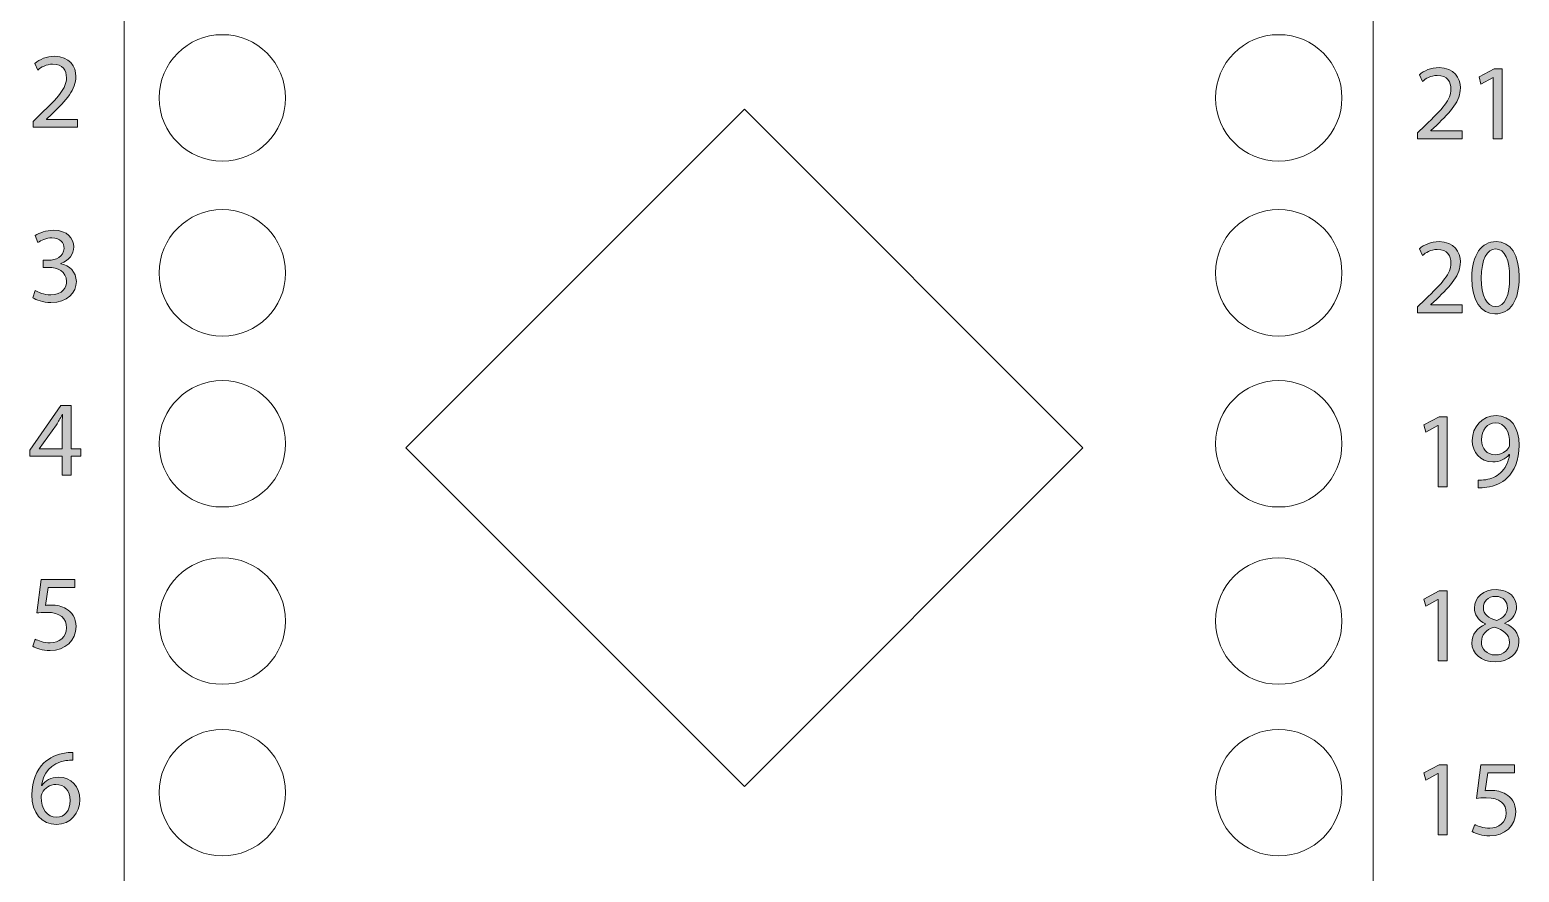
# Model space of a CAD drawing. Header units: inches. Extents: x -125.9 to -87.9, y -135.7 to -95.
# Drawn here: x -118.71 to -95.81, y -123.57 to -110.63 of the extents above; entities that cross this region are included whole.
import ezdxf

# ---------------------------------------------------------------- set-up
doc = ezdxf.new("R2010")
doc.units = ezdxf.units.IN
doc.header["$MEASUREMENT"] = 0
doc.layers.add('Layer 1', color=7, linetype='Continuous')

# ---------------------------------------------------------------- blocks, each defined once
blk = doc.blocks.new('block 3')
at = {"layer": 'Layer 1', "color": 4, "lineweight": 13}
for points in [[(-114.776, -111.672), (-114.776, -112.208), (-115.211, -112.644), (-115.748, -112.644), (-116.285, -112.644), (-116.72, -112.208), (-116.72, -111.672), (-116.72, -111.135), (-116.285, -110.7), (-115.748, -110.7), (-115.211, -110.7), (-114.776, -111.135), (-114.776, -111.672)], [(-114.776, -114.361), (-114.776, -114.898), (-115.211, -115.333), (-115.748, -115.333), (-116.285, -115.333), (-116.72, -114.898), (-116.72, -114.361), (-116.72, -113.824), (-116.285, -113.389), (-115.748, -113.389), (-115.211, -113.389), (-114.776, -113.824), (-114.776, -114.361)], [(-114.776, -116.987), (-114.776, -117.524), (-115.211, -117.959), (-115.748, -117.959), (-116.285, -117.959), (-116.72, -117.524), (-116.72, -116.987), (-116.72, -116.45), (-116.285, -116.015), (-115.748, -116.015), (-115.211, -116.015), (-114.776, -116.45), (-114.776, -116.987)], [(-114.776, -119.712), (-114.776, -120.249), (-115.211, -120.684), (-115.748, -120.684), (-116.285, -120.684), (-116.72, -120.249), (-116.72, -119.712), (-116.72, -119.175), (-116.285, -118.74), (-115.748, -118.74), (-115.211, -118.74), (-114.776, -119.175), (-114.776, -119.712)], [(-114.776, -122.349), (-114.776, -122.886), (-115.211, -123.321), (-115.748, -123.321), (-116.285, -123.321), (-116.72, -122.886), (-116.72, -122.349), (-116.72, -121.813), (-116.285, -121.377), (-115.748, -121.377), (-115.211, -121.377), (-114.776, -121.813), (-114.776, -122.349)]]:
    blk.add_open_spline(points, degree=3, knots=[0, 0, 0, 0, 1, 1, 1, 2, 2, 2, 3, 3, 3, 4, 4, 4, 4], dxfattribs=at)
blk = doc.blocks.new('block 8')
at = {"layer": 'Layer 1'}
h = blk.add_hatch(color=7, dxfattribs=at)
h.dxf.hatch_style = 2
edge = h.paths.add_edge_path()
edge.add_spline(control_points=[(-118.659, -112.124), (-118.659, -112.124), (-118.659, -112.035), (-118.659, -112.035), (-118.659, -112.035), (-118.545, -111.924), (-118.545, -111.924), (-118.271, -111.663), (-118.145, -111.524), (-118.145, -111.362), (-118.145, -111.253), (-118.196, -111.153), (-118.357, -111.153), (-118.454, -111.153), (-118.535, -111.202), (-118.585, -111.243), (-118.585, -111.243), (-118.631, -111.141), (-118.631, -111.141), (-118.558, -111.08), (-118.451, -111.032), (-118.329, -111.032), (-118.097, -111.032), (-118, -111.19), (-118, -111.344), (-118, -111.542), (-118.144, -111.703), (-118.37, -111.921), (-118.37, -111.921), (-118.454, -112), (-118.454, -112), (-118.454, -112), (-118.454, -112.003), (-118.454, -112.003), (-118.454, -112.003), (-117.974, -112.003), (-117.974, -112.003), (-117.974, -112.003), (-117.974, -112.124), (-117.974, -112.124), (-117.974, -112.124), (-118.659, -112.124), (-118.659, -112.124)], knot_values=[0, 0, 0, 0, 1, 1, 1, 2, 2, 2, 3, 3, 3, 4, 4, 4, 5, 5, 5, 6, 6, 6, 7, 7, 7, 8, 8, 8, 9, 9, 9, 10, 10, 10, 11, 11, 11, 12, 12, 12, 13, 13, 13, 14, 14, 14, 14], degree=3, periodic=1)
at = {"layer": 'Layer 1', "lineweight": 0}
blk.add_open_spline([(-118.659, -112.124), (-118.659, -112.124), (-118.659, -112.035), (-118.659, -112.035), (-118.659, -112.035), (-118.545, -111.924), (-118.545, -111.924), (-118.271, -111.663), (-118.145, -111.524), (-118.145, -111.362), (-118.145, -111.253), (-118.196, -111.153), (-118.357, -111.153), (-118.454, -111.153), (-118.535, -111.202), (-118.585, -111.243), (-118.585, -111.243), (-118.631, -111.141), (-118.631, -111.141), (-118.558, -111.08), (-118.451, -111.032), (-118.329, -111.032), (-118.097, -111.032), (-118, -111.19), (-118, -111.344), (-118, -111.542), (-118.144, -111.703), (-118.37, -111.921), (-118.37, -111.921), (-118.454, -112), (-118.454, -112), (-118.454, -112), (-118.454, -112.003), (-118.454, -112.003), (-118.454, -112.003), (-117.974, -112.003), (-117.974, -112.003), (-117.974, -112.003), (-117.974, -112.124), (-117.974, -112.124), (-117.974, -112.124), (-118.659, -112.124), (-118.659, -112.124)], degree=3, knots=[0, 0, 0, 0, 1, 1, 1, 2, 2, 2, 3, 3, 3, 4, 4, 4, 5, 5, 5, 6, 6, 6, 7, 7, 7, 8, 8, 8, 9, 9, 9, 10, 10, 10, 11, 11, 11, 12, 12, 12, 13, 13, 13, 14, 14, 14, 14], dxfattribs=at)
blk = doc.blocks.new('block 9')
at = {"layer": 'Layer 1'}
h = blk.add_hatch(color=7, dxfattribs=at)
h.dxf.hatch_style = 2
edge = h.paths.add_edge_path()
edge.add_spline(control_points=[(-118.624, -114.633), (-118.583, -114.658), (-118.489, -114.699), (-118.387, -114.699), (-118.201, -114.699), (-118.142, -114.582), (-118.144, -114.491), (-118.145, -114.34), (-118.281, -114.276), (-118.421, -114.276), (-118.421, -114.276), (-118.502, -114.276), (-118.502, -114.276), (-118.502, -114.276), (-118.502, -114.167), (-118.502, -114.167), (-118.502, -114.167), (-118.421, -114.167), (-118.421, -114.167), (-118.315, -114.167), (-118.182, -114.112), (-118.182, -113.985), (-118.182, -113.899), (-118.236, -113.823), (-118.37, -113.823), (-118.456, -113.823), (-118.539, -113.861), (-118.585, -113.894), (-118.585, -113.894), (-118.624, -113.788), (-118.624, -113.788), (-118.567, -113.747), (-118.458, -113.706), (-118.342, -113.706), (-118.13, -113.706), (-118.034, -113.831), (-118.034, -113.962), (-118.034, -114.075), (-118.102, -114.169), (-118.233, -114.216), (-118.233, -114.216), (-118.233, -114.22), (-118.233, -114.22), (-118.101, -114.245), (-117.995, -114.344), (-117.993, -114.494), (-117.993, -114.666), (-118.129, -114.816), (-118.385, -114.816), (-118.505, -114.816), (-118.611, -114.778), (-118.664, -114.744), (-118.664, -114.744), (-118.624, -114.633), (-118.624, -114.633)], knot_values=[0, 0, 0, 0, 1, 1, 1, 2, 2, 2, 3, 3, 3, 4, 4, 4, 5, 5, 5, 6, 6, 6, 7, 7, 7, 8, 8, 8, 9, 9, 9, 10, 10, 10, 11, 11, 11, 12, 12, 12, 13, 13, 13, 14, 14, 14, 15, 15, 15, 16, 16, 16, 17, 17, 17, 18, 18, 18, 18], degree=3, periodic=1)
at = {"layer": 'Layer 1', "lineweight": 0}
blk.add_open_spline([(-118.624, -114.633), (-118.583, -114.658), (-118.489, -114.699), (-118.387, -114.699), (-118.201, -114.699), (-118.142, -114.582), (-118.144, -114.491), (-118.145, -114.34), (-118.281, -114.276), (-118.421, -114.276), (-118.421, -114.276), (-118.502, -114.276), (-118.502, -114.276), (-118.502, -114.276), (-118.502, -114.167), (-118.502, -114.167), (-118.502, -114.167), (-118.421, -114.167), (-118.421, -114.167), (-118.315, -114.167), (-118.182, -114.112), (-118.182, -113.985), (-118.182, -113.899), (-118.236, -113.823), (-118.37, -113.823), (-118.456, -113.823), (-118.539, -113.861), (-118.585, -113.894), (-118.585, -113.894), (-118.624, -113.788), (-118.624, -113.788), (-118.567, -113.747), (-118.458, -113.706), (-118.342, -113.706), (-118.13, -113.706), (-118.034, -113.831), (-118.034, -113.962), (-118.034, -114.075), (-118.102, -114.169), (-118.233, -114.216), (-118.233, -114.216), (-118.233, -114.22), (-118.233, -114.22), (-118.101, -114.245), (-117.995, -114.344), (-117.993, -114.494), (-117.993, -114.666), (-118.129, -114.816), (-118.385, -114.816), (-118.505, -114.816), (-118.611, -114.778), (-118.664, -114.744), (-118.664, -114.744), (-118.624, -114.633), (-118.624, -114.633)], degree=3, knots=[0, 0, 0, 0, 1, 1, 1, 2, 2, 2, 3, 3, 3, 4, 4, 4, 5, 5, 5, 6, 6, 6, 7, 7, 7, 8, 8, 8, 9, 9, 9, 10, 10, 10, 11, 11, 11, 12, 12, 12, 13, 13, 13, 14, 14, 14, 15, 15, 15, 16, 16, 16, 17, 17, 17, 18, 18, 18, 18], dxfattribs=at)
blk = doc.blocks.new('block 10')
at = {"layer": 'Layer 1'}
h = blk.add_hatch(color=7, dxfattribs=at)
h.dxf.hatch_style = 2
h.paths.add_polyline_path([(-118.21, -117.472), (-118.21, -117.178), (-118.709, -117.178), (-118.709, -117.084), (-118.229, -116.398), (-118.073, -116.398), (-118.073, -117.066), (-117.922, -117.066), (-117.922, -117.178), (-118.073, -117.178), (-118.073, -117.472)])
edge = h.paths.add_edge_path()
edge.add_spline(control_points=[(-118.21, -117.066), (-118.21, -117.066), (-118.21, -116.707), (-118.21, -116.707), (-118.21, -116.651), (-118.208, -116.595), (-118.205, -116.539), (-118.205, -116.539), (-118.21, -116.539), (-118.21, -116.539), (-118.243, -116.602), (-118.269, -116.648), (-118.299, -116.697), (-118.299, -116.697), (-118.562, -117.063), (-118.562, -117.063), (-118.562, -117.063), (-118.562, -117.066), (-118.562, -117.066), (-118.562, -117.066), (-118.21, -117.066), (-118.21, -117.066)], knot_values=[0, 0, 0, 0, 1, 1, 1, 2, 2, 2, 3, 3, 3, 4, 4, 4, 5, 5, 5, 6, 6, 6, 7, 7, 7, 7], degree=3, periodic=1)
at = {"layer": 'Layer 1', "lineweight": 0}
blk.add_lwpolyline([(-118.21, -117.472), (-118.21, -117.178), (-118.709, -117.178), (-118.709, -117.084), (-118.229, -116.398), (-118.073, -116.398), (-118.073, -117.066), (-117.922, -117.066), (-117.922, -117.178), (-118.073, -117.178), (-118.073, -117.472), (-118.21, -117.472)], dxfattribs=at)
blk.add_open_spline([(-118.21, -117.066), (-118.21, -117.066), (-118.21, -116.707), (-118.21, -116.707), (-118.21, -116.651), (-118.208, -116.595), (-118.205, -116.539), (-118.205, -116.539), (-118.21, -116.539), (-118.21, -116.539), (-118.243, -116.602), (-118.269, -116.648), (-118.299, -116.697), (-118.299, -116.697), (-118.562, -117.063), (-118.562, -117.063), (-118.562, -117.063), (-118.562, -117.066), (-118.562, -117.066), (-118.562, -117.066), (-118.21, -117.066), (-118.21, -117.066)], degree=3, knots=[0, 0, 0, 0, 1, 1, 1, 2, 2, 2, 3, 3, 3, 4, 4, 4, 5, 5, 5, 6, 6, 6, 7, 7, 7, 7], dxfattribs=at)
blk = doc.blocks.new('block 11')
at = {"layer": 'Layer 1'}
h = blk.add_hatch(color=7, dxfattribs=at)
h.dxf.hatch_style = 2
edge = h.paths.add_edge_path()
edge.add_spline(control_points=[(-118.018, -119.195), (-118.018, -119.195), (-118.428, -119.195), (-118.428, -119.195), (-118.428, -119.195), (-118.469, -119.471), (-118.469, -119.471), (-118.444, -119.467), (-118.421, -119.466), (-118.381, -119.466), (-118.297, -119.466), (-118.216, -119.482), (-118.15, -119.524), (-118.066, -119.57), (-117.997, -119.664), (-117.997, -119.798), (-117.997, -120.008), (-118.164, -120.165), (-118.396, -120.165), (-118.514, -120.165), (-118.611, -120.132), (-118.664, -120.099), (-118.664, -120.099), (-118.628, -119.988), (-118.628, -119.988), (-118.583, -120.014), (-118.496, -120.047), (-118.396, -120.047), (-118.261, -120.047), (-118.142, -119.958), (-118.144, -119.814), (-118.144, -119.676), (-118.238, -119.578), (-118.451, -119.578), (-118.514, -119.578), (-118.562, -119.583), (-118.601, -119.588), (-118.601, -119.588), (-118.532, -119.072), (-118.532, -119.072), (-118.532, -119.072), (-118.018, -119.072), (-118.018, -119.072), (-118.018, -119.072), (-118.018, -119.195), (-118.018, -119.195)], knot_values=[0, 0, 0, 0, 1, 1, 1, 2, 2, 2, 3, 3, 3, 4, 4, 4, 5, 5, 5, 6, 6, 6, 7, 7, 7, 8, 8, 8, 9, 9, 9, 10, 10, 10, 11, 11, 11, 12, 12, 12, 13, 13, 13, 14, 14, 14, 15, 15, 15, 15], degree=3, periodic=1)
at = {"layer": 'Layer 1', "lineweight": 0}
blk.add_open_spline([(-118.018, -119.195), (-118.018, -119.195), (-118.428, -119.195), (-118.428, -119.195), (-118.428, -119.195), (-118.469, -119.471), (-118.469, -119.471), (-118.444, -119.467), (-118.421, -119.466), (-118.381, -119.466), (-118.297, -119.466), (-118.216, -119.482), (-118.15, -119.524), (-118.066, -119.57), (-117.997, -119.664), (-117.997, -119.798), (-117.997, -120.008), (-118.164, -120.165), (-118.396, -120.165), (-118.514, -120.165), (-118.611, -120.132), (-118.664, -120.099), (-118.664, -120.099), (-118.628, -119.988), (-118.628, -119.988), (-118.583, -120.014), (-118.496, -120.047), (-118.396, -120.047), (-118.261, -120.047), (-118.142, -119.958), (-118.144, -119.814), (-118.144, -119.676), (-118.238, -119.578), (-118.451, -119.578), (-118.514, -119.578), (-118.562, -119.583), (-118.601, -119.588), (-118.601, -119.588), (-118.532, -119.072), (-118.532, -119.072), (-118.532, -119.072), (-118.018, -119.072), (-118.018, -119.072), (-118.018, -119.072), (-118.018, -119.195), (-118.018, -119.195)], degree=3, knots=[0, 0, 0, 0, 1, 1, 1, 2, 2, 2, 3, 3, 3, 4, 4, 4, 5, 5, 5, 6, 6, 6, 7, 7, 7, 8, 8, 8, 9, 9, 9, 10, 10, 10, 11, 11, 11, 12, 12, 12, 13, 13, 13, 14, 14, 14, 15, 15, 15, 15], dxfattribs=at)
blk = doc.blocks.new('block 12')
at = {"layer": 'Layer 1'}
h = blk.add_hatch(color=7, dxfattribs=at)
h.dxf.hatch_style = 2
edge = h.paths.add_edge_path()
edge.add_spline(control_points=[(-118.046, -121.849), (-118.076, -121.848), (-118.114, -121.851), (-118.155, -121.857), (-118.385, -121.894), (-118.504, -122.059), (-118.529, -122.237), (-118.529, -122.237), (-118.525, -122.237), (-118.525, -122.237), (-118.474, -122.168), (-118.383, -122.112), (-118.264, -122.112), (-118.074, -122.112), (-117.94, -122.251), (-117.94, -122.459), (-117.94, -122.657), (-118.074, -122.839), (-118.299, -122.839), (-118.527, -122.839), (-118.677, -122.66), (-118.677, -122.381), (-118.677, -122.169), (-118.603, -122.003), (-118.496, -121.897), (-118.406, -121.809), (-118.287, -121.755), (-118.152, -121.738), (-118.109, -121.732), (-118.073, -121.73), (-118.046, -121.73), (-118.046, -121.73), (-118.046, -121.849), (-118.046, -121.849)], knot_values=[0, 0, 0, 0, 1, 1, 1, 2, 2, 2, 3, 3, 3, 4, 4, 4, 5, 5, 5, 6, 6, 6, 7, 7, 7, 8, 8, 8, 9, 9, 9, 10, 10, 10, 11, 11, 11, 11], degree=3, periodic=1)
edge = h.paths.add_edge_path()
edge.add_spline(control_points=[(-118.088, -122.469), (-118.088, -122.315), (-118.175, -122.223), (-118.309, -122.223), (-118.396, -122.223), (-118.479, -122.275), (-118.519, -122.355), (-118.527, -122.371), (-118.534, -122.391), (-118.534, -122.417), (-118.532, -122.594), (-118.449, -122.727), (-118.296, -122.727), (-118.172, -122.727), (-118.088, -122.622), (-118.088, -122.469)], knot_values=[0, 0, 0, 0, 1, 1, 1, 2, 2, 2, 3, 3, 3, 4, 4, 4, 5, 5, 5, 5], degree=3, periodic=1)
at = {"layer": 'Layer 1', "lineweight": 0}
for points, knots in [([(-118.046, -121.849), (-118.076, -121.848), (-118.114, -121.851), (-118.155, -121.857), (-118.385, -121.894), (-118.504, -122.059), (-118.529, -122.237), (-118.529, -122.237), (-118.525, -122.237), (-118.525, -122.237), (-118.474, -122.168), (-118.383, -122.112), (-118.264, -122.112), (-118.074, -122.112), (-117.94, -122.251), (-117.94, -122.459), (-117.94, -122.657), (-118.074, -122.839), (-118.299, -122.839), (-118.527, -122.839), (-118.677, -122.66), (-118.677, -122.381), (-118.677, -122.169), (-118.603, -122.003), (-118.496, -121.897), (-118.406, -121.809), (-118.287, -121.755), (-118.152, -121.738), (-118.109, -121.732), (-118.073, -121.73), (-118.046, -121.73), (-118.046, -121.73), (-118.046, -121.849), (-118.046, -121.849)], [0, 0, 0, 0, 1, 1, 1, 2, 2, 2, 3, 3, 3, 4, 4, 4, 5, 5, 5, 6, 6, 6, 7, 7, 7, 8, 8, 8, 9, 9, 9, 10, 10, 10, 11, 11, 11, 11]), ([(-118.088, -122.469), (-118.088, -122.315), (-118.175, -122.223), (-118.309, -122.223), (-118.396, -122.223), (-118.479, -122.275), (-118.519, -122.355), (-118.527, -122.371), (-118.534, -122.391), (-118.534, -122.417), (-118.532, -122.594), (-118.449, -122.727), (-118.296, -122.727), (-118.172, -122.727), (-118.088, -122.622), (-118.088, -122.469)], [0, 0, 0, 0, 1, 1, 1, 2, 2, 2, 3, 3, 3, 4, 4, 4, 5, 5, 5, 5])]:
    blk.add_open_spline(points, degree=3, knots=knots, dxfattribs=at)
blk = doc.blocks.new('block 16')
at = {"layer": 'Layer 1', "color": 4, "lineweight": 13}
for points in [[(-98.537, -111.672), (-98.537, -112.208), (-98.972, -112.644), (-99.509, -112.644), (-100.046, -112.644), (-100.481, -112.208), (-100.481, -111.672), (-100.481, -111.135), (-100.046, -110.7), (-99.509, -110.7), (-98.972, -110.7), (-98.537, -111.135), (-98.537, -111.672)], [(-98.537, -114.361), (-98.537, -114.898), (-98.972, -115.333), (-99.509, -115.333), (-100.046, -115.333), (-100.481, -114.898), (-100.481, -114.361), (-100.481, -113.824), (-100.046, -113.389), (-99.509, -113.389), (-98.972, -113.389), (-98.537, -113.824), (-98.537, -114.361)], [(-98.537, -116.987), (-98.537, -117.524), (-98.972, -117.959), (-99.509, -117.959), (-100.046, -117.959), (-100.481, -117.524), (-100.481, -116.987), (-100.481, -116.45), (-100.046, -116.015), (-99.509, -116.015), (-98.972, -116.015), (-98.537, -116.45), (-98.537, -116.987)], [(-98.537, -119.712), (-98.537, -120.249), (-98.972, -120.684), (-99.509, -120.684), (-100.046, -120.684), (-100.481, -120.249), (-100.481, -119.712), (-100.481, -119.175), (-100.046, -118.74), (-99.509, -118.74), (-98.972, -118.74), (-98.537, -119.175), (-98.537, -119.712)], [(-98.537, -122.349), (-98.537, -122.886), (-98.972, -123.321), (-99.509, -123.321), (-100.046, -123.321), (-100.481, -122.886), (-100.481, -122.349), (-100.481, -121.813), (-100.046, -121.377), (-99.509, -121.377), (-98.972, -121.377), (-98.537, -121.813), (-98.537, -122.349)]]:
    blk.add_open_spline(points, degree=3, knots=[0, 0, 0, 0, 1, 1, 1, 2, 2, 2, 3, 3, 3, 4, 4, 4, 4], dxfattribs=at)
blk = doc.blocks.new('block 20')
at = {"layer": 'Layer 1'}
h = blk.add_hatch(color=7, dxfattribs=at)
h.dxf.hatch_style = 2
edge = h.paths.add_edge_path()
edge.add_spline(control_points=[(-97.375, -112.299), (-97.375, -112.299), (-97.375, -112.209), (-97.375, -112.209), (-97.375, -112.209), (-97.261, -112.099), (-97.261, -112.099), (-96.987, -111.838), (-96.861, -111.699), (-96.861, -111.537), (-96.861, -111.428), (-96.913, -111.327), (-97.073, -111.327), (-97.17, -111.327), (-97.251, -111.376), (-97.301, -111.418), (-97.301, -111.418), (-97.347, -111.316), (-97.347, -111.316), (-97.275, -111.254), (-97.167, -111.206), (-97.045, -111.206), (-96.813, -111.206), (-96.716, -111.365), (-96.716, -111.519), (-96.716, -111.717), (-96.86, -111.877), (-97.086, -112.095), (-97.086, -112.095), (-97.17, -112.175), (-97.17, -112.175), (-97.17, -112.175), (-97.17, -112.178), (-97.17, -112.178), (-97.17, -112.178), (-96.69, -112.178), (-96.69, -112.178), (-96.69, -112.178), (-96.69, -112.299), (-96.69, -112.299), (-96.69, -112.299), (-97.375, -112.299), (-97.375, -112.299)], knot_values=[0, 0, 0, 0, 1, 1, 1, 2, 2, 2, 3, 3, 3, 4, 4, 4, 5, 5, 5, 6, 6, 6, 7, 7, 7, 8, 8, 8, 9, 9, 9, 10, 10, 10, 11, 11, 11, 12, 12, 12, 13, 13, 13, 14, 14, 14, 14], degree=3, periodic=1)
h = blk.add_hatch(color=7, dxfattribs=at)
h.dxf.hatch_style = 2
h.paths.add_polyline_path([(-96.212, -111.36), (-96.215, -111.36), (-96.402, -111.461), (-96.43, -111.35), (-96.196, -111.225), (-96.072, -111.225), (-96.072, -112.299), (-96.212, -112.299)])
at = {"layer": 'Layer 1', "lineweight": 0}
blk.add_lwpolyline([(-96.212, -111.36), (-96.215, -111.36), (-96.402, -111.461), (-96.43, -111.35), (-96.196, -111.225), (-96.072, -111.225), (-96.072, -112.299), (-96.212, -112.299), (-96.212, -111.36)], dxfattribs=at)
blk.add_open_spline([(-97.375, -112.299), (-97.375, -112.299), (-97.375, -112.209), (-97.375, -112.209), (-97.375, -112.209), (-97.261, -112.099), (-97.261, -112.099), (-96.987, -111.838), (-96.861, -111.699), (-96.861, -111.537), (-96.861, -111.428), (-96.913, -111.327), (-97.073, -111.327), (-97.17, -111.327), (-97.251, -111.376), (-97.301, -111.418), (-97.301, -111.418), (-97.347, -111.316), (-97.347, -111.316), (-97.275, -111.254), (-97.167, -111.206), (-97.045, -111.206), (-96.813, -111.206), (-96.716, -111.365), (-96.716, -111.519), (-96.716, -111.717), (-96.86, -111.877), (-97.086, -112.095), (-97.086, -112.095), (-97.17, -112.175), (-97.17, -112.175), (-97.17, -112.175), (-97.17, -112.178), (-97.17, -112.178), (-97.17, -112.178), (-96.69, -112.178), (-96.69, -112.178), (-96.69, -112.178), (-96.69, -112.299), (-96.69, -112.299), (-96.69, -112.299), (-97.375, -112.299), (-97.375, -112.299)], degree=3, knots=[0, 0, 0, 0, 1, 1, 1, 2, 2, 2, 3, 3, 3, 4, 4, 4, 5, 5, 5, 6, 6, 6, 7, 7, 7, 8, 8, 8, 9, 9, 9, 10, 10, 10, 11, 11, 11, 12, 12, 12, 13, 13, 13, 14, 14, 14, 14], dxfattribs=at)
blk = doc.blocks.new('block 21')
at = {"layer": 'Layer 1'}
h = blk.add_hatch(color=7, dxfattribs=at)
h.dxf.hatch_style = 2
edge = h.paths.add_edge_path()
edge.add_spline(control_points=[(-97.375, -114.973), (-97.375, -114.973), (-97.375, -114.884), (-97.375, -114.884), (-97.375, -114.884), (-97.261, -114.773), (-97.261, -114.773), (-96.987, -114.512), (-96.861, -114.373), (-96.861, -114.211), (-96.861, -114.102), (-96.913, -114.001), (-97.073, -114.001), (-97.17, -114.001), (-97.251, -114.051), (-97.301, -114.092), (-97.301, -114.092), (-97.347, -113.99), (-97.347, -113.99), (-97.275, -113.928), (-97.167, -113.881), (-97.045, -113.881), (-96.813, -113.881), (-96.716, -114.039), (-96.716, -114.193), (-96.716, -114.391), (-96.86, -114.551), (-97.086, -114.769), (-97.086, -114.769), (-97.17, -114.849), (-97.17, -114.849), (-97.17, -114.849), (-97.17, -114.852), (-97.17, -114.852), (-97.17, -114.852), (-96.69, -114.852), (-96.69, -114.852), (-96.69, -114.852), (-96.69, -114.973), (-96.69, -114.973), (-96.69, -114.973), (-97.375, -114.973), (-97.375, -114.973)], knot_values=[0, 0, 0, 0, 1, 1, 1, 2, 2, 2, 3, 3, 3, 4, 4, 4, 5, 5, 5, 6, 6, 6, 7, 7, 7, 8, 8, 8, 9, 9, 9, 10, 10, 10, 11, 11, 11, 12, 12, 12, 13, 13, 13, 14, 14, 14, 14], degree=3, periodic=1)
h = blk.add_hatch(color=7, dxfattribs=at)
h.dxf.hatch_style = 2
edge = h.paths.add_edge_path()
edge.add_spline(control_points=[(-95.812, -114.424), (-95.812, -114.789), (-95.949, -114.991), (-96.186, -114.991), (-96.395, -114.991), (-96.539, -114.794), (-96.542, -114.439), (-96.542, -114.077), (-96.386, -113.881), (-96.167, -113.881), (-95.943, -113.881), (-95.812, -114.082), (-95.812, -114.424)], knot_values=[0, 0, 0, 0, 1, 1, 1, 2, 2, 2, 3, 3, 3, 4, 4, 4, 4], degree=3, periodic=1)
edge = h.paths.add_edge_path()
edge.add_spline(control_points=[(-96.395, -114.441), (-96.395, -114.72), (-96.31, -114.878), (-96.177, -114.878), (-96.03, -114.878), (-95.959, -114.705), (-95.959, -114.431), (-95.959, -114.167), (-96.025, -113.993), (-96.177, -113.993), (-96.303, -113.993), (-96.395, -114.148), (-96.395, -114.441)], knot_values=[0, 0, 0, 0, 1, 1, 1, 2, 2, 2, 3, 3, 3, 4, 4, 4, 4], degree=3, periodic=1)
at = {"layer": 'Layer 1', "lineweight": 0}
for points, knots in [([(-97.375, -114.973), (-97.375, -114.973), (-97.375, -114.884), (-97.375, -114.884), (-97.375, -114.884), (-97.261, -114.773), (-97.261, -114.773), (-96.987, -114.512), (-96.861, -114.373), (-96.861, -114.211), (-96.861, -114.102), (-96.913, -114.001), (-97.073, -114.001), (-97.17, -114.001), (-97.251, -114.051), (-97.301, -114.092), (-97.301, -114.092), (-97.347, -113.99), (-97.347, -113.99), (-97.275, -113.928), (-97.167, -113.881), (-97.045, -113.881), (-96.813, -113.881), (-96.716, -114.039), (-96.716, -114.193), (-96.716, -114.391), (-96.86, -114.551), (-97.086, -114.769), (-97.086, -114.769), (-97.17, -114.849), (-97.17, -114.849), (-97.17, -114.849), (-97.17, -114.852), (-97.17, -114.852), (-97.17, -114.852), (-96.69, -114.852), (-96.69, -114.852), (-96.69, -114.852), (-96.69, -114.973), (-96.69, -114.973), (-96.69, -114.973), (-97.375, -114.973), (-97.375, -114.973)], [0, 0, 0, 0, 1, 1, 1, 2, 2, 2, 3, 3, 3, 4, 4, 4, 5, 5, 5, 6, 6, 6, 7, 7, 7, 8, 8, 8, 9, 9, 9, 10, 10, 10, 11, 11, 11, 12, 12, 12, 13, 13, 13, 14, 14, 14, 14]), ([(-95.812, -114.424), (-95.812, -114.789), (-95.949, -114.991), (-96.186, -114.991), (-96.395, -114.991), (-96.539, -114.794), (-96.542, -114.439), (-96.542, -114.077), (-96.386, -113.881), (-96.167, -113.881), (-95.943, -113.881), (-95.812, -114.082), (-95.812, -114.424)], [0, 0, 0, 0, 1, 1, 1, 2, 2, 2, 3, 3, 3, 4, 4, 4, 4]), ([(-96.395, -114.441), (-96.395, -114.72), (-96.31, -114.878), (-96.177, -114.878), (-96.03, -114.878), (-95.959, -114.705), (-95.959, -114.431), (-95.959, -114.167), (-96.025, -113.993), (-96.177, -113.993), (-96.303, -113.993), (-96.395, -114.148), (-96.395, -114.441)], [0, 0, 0, 0, 1, 1, 1, 2, 2, 2, 3, 3, 3, 4, 4, 4, 4])]:
    blk.add_open_spline(points, degree=3, knots=knots, dxfattribs=at)
blk = doc.blocks.new('block 22')
at = {"layer": 'Layer 1'}
h = blk.add_hatch(color=7, dxfattribs=at)
h.dxf.hatch_style = 2
h.paths.add_polyline_path([(-97.06, -116.708), (-97.063, -116.708), (-97.25, -116.809), (-97.278, -116.698), (-97.043, -116.573), (-96.919, -116.573), (-96.919, -117.647), (-97.06, -117.647)])
h = blk.add_hatch(color=7, dxfattribs=at)
h.dxf.hatch_style = 2
edge = h.paths.add_edge_path()
edge.add_spline(control_points=[(-96.443, -117.545), (-96.412, -117.548), (-96.376, -117.545), (-96.326, -117.539), (-96.242, -117.528), (-96.163, -117.495), (-96.101, -117.435), (-96.03, -117.371), (-95.979, -117.277), (-95.959, -117.151), (-95.959, -117.151), (-95.964, -117.151), (-95.964, -117.151), (-96.024, -117.224), (-96.11, -117.265), (-96.219, -117.265), (-96.41, -117.265), (-96.534, -117.12), (-96.534, -116.936), (-96.534, -116.733), (-96.387, -116.555), (-96.167, -116.555), (-95.948, -116.555), (-95.812, -116.732), (-95.812, -117.009), (-95.812, -117.244), (-95.891, -117.409), (-95.997, -117.512), (-96.08, -117.592), (-96.194, -117.642), (-96.31, -117.655), (-96.362, -117.663), (-96.409, -117.665), (-96.443, -117.663), (-96.443, -117.663), (-96.443, -117.545), (-96.443, -117.545)], knot_values=[0, 0, 0, 0, 1, 1, 1, 2, 2, 2, 3, 3, 3, 4, 4, 4, 5, 5, 5, 6, 6, 6, 7, 7, 7, 8, 8, 8, 9, 9, 9, 10, 10, 10, 11, 11, 11, 12, 12, 12, 12], degree=3, periodic=1)
edge = h.paths.add_edge_path()
edge.add_spline(control_points=[(-96.39, -116.928), (-96.39, -117.062), (-96.31, -117.156), (-96.184, -117.156), (-96.086, -117.156), (-96.011, -117.108), (-95.973, -117.044), (-95.964, -117.029), (-95.959, -117.014), (-95.959, -116.989), (-95.959, -116.806), (-96.027, -116.666), (-96.181, -116.666), (-96.303, -116.666), (-96.39, -116.774), (-96.39, -116.928)], knot_values=[0, 0, 0, 0, 1, 1, 1, 2, 2, 2, 3, 3, 3, 4, 4, 4, 5, 5, 5, 5], degree=3, periodic=1)
at = {"layer": 'Layer 1', "lineweight": 0}
blk.add_lwpolyline([(-97.06, -116.708), (-97.063, -116.708), (-97.25, -116.809), (-97.278, -116.698), (-97.043, -116.573), (-96.919, -116.573), (-96.919, -117.647), (-97.06, -117.647), (-97.06, -116.708)], dxfattribs=at)
for points, knots in [([(-96.443, -117.545), (-96.412, -117.548), (-96.376, -117.545), (-96.326, -117.539), (-96.242, -117.528), (-96.163, -117.495), (-96.101, -117.435), (-96.03, -117.371), (-95.979, -117.277), (-95.959, -117.151), (-95.959, -117.151), (-95.964, -117.151), (-95.964, -117.151), (-96.024, -117.224), (-96.11, -117.265), (-96.219, -117.265), (-96.41, -117.265), (-96.534, -117.12), (-96.534, -116.936), (-96.534, -116.733), (-96.387, -116.555), (-96.167, -116.555), (-95.948, -116.555), (-95.812, -116.732), (-95.812, -117.009), (-95.812, -117.244), (-95.891, -117.409), (-95.997, -117.512), (-96.08, -117.592), (-96.194, -117.642), (-96.31, -117.655), (-96.362, -117.663), (-96.409, -117.665), (-96.443, -117.663), (-96.443, -117.663), (-96.443, -117.545), (-96.443, -117.545)], [0, 0, 0, 0, 1, 1, 1, 2, 2, 2, 3, 3, 3, 4, 4, 4, 5, 5, 5, 6, 6, 6, 7, 7, 7, 8, 8, 8, 9, 9, 9, 10, 10, 10, 11, 11, 11, 12, 12, 12, 12]), ([(-96.39, -116.928), (-96.39, -117.062), (-96.31, -117.156), (-96.184, -117.156), (-96.086, -117.156), (-96.011, -117.108), (-95.973, -117.044), (-95.964, -117.029), (-95.959, -117.014), (-95.959, -116.989), (-95.959, -116.806), (-96.027, -116.666), (-96.181, -116.666), (-96.303, -116.666), (-96.39, -116.774), (-96.39, -116.928)], [0, 0, 0, 0, 1, 1, 1, 2, 2, 2, 3, 3, 3, 4, 4, 4, 5, 5, 5, 5])]:
    blk.add_open_spline(points, degree=3, knots=knots, dxfattribs=at)
blk = doc.blocks.new('block 23')
at = {"layer": 'Layer 1'}
h = blk.add_hatch(color=7, dxfattribs=at)
h.dxf.hatch_style = 2
h.paths.add_polyline_path([(-97.06, -119.382), (-97.063, -119.382), (-97.25, -119.483), (-97.278, -119.373), (-97.043, -119.247), (-96.919, -119.247), (-96.919, -120.321), (-97.06, -120.321)])
h = blk.add_hatch(color=7, dxfattribs=at)
h.dxf.hatch_style = 2
edge = h.paths.add_edge_path()
edge.add_spline(control_points=[(-96.329, -119.756), (-96.45, -119.7), (-96.501, -119.607), (-96.501, -119.515), (-96.501, -119.344), (-96.358, -119.229), (-96.167, -119.229), (-95.959, -119.229), (-95.853, -119.358), (-95.853, -119.493), (-95.853, -119.584), (-95.9, -119.683), (-96.032, -119.744), (-96.032, -119.744), (-96.032, -119.749), (-96.032, -119.749), (-95.898, -119.802), (-95.816, -119.898), (-95.816, -120.027), (-95.816, -120.215), (-95.976, -120.339), (-96.181, -120.339), (-96.405, -120.339), (-96.541, -120.207), (-96.541, -120.05), (-96.541, -119.915), (-96.46, -119.817), (-96.328, -119.761), (-96.328, -119.761), (-96.329, -119.756), (-96.329, -119.756)], knot_values=[0, 0, 0, 0, 1, 1, 1, 2, 2, 2, 3, 3, 3, 4, 4, 4, 5, 5, 5, 6, 6, 6, 7, 7, 7, 8, 8, 8, 9, 9, 9, 10, 10, 10, 10], degree=3, periodic=1)
edge = h.paths.add_edge_path()
edge.add_spline(control_points=[(-95.962, -120.042), (-95.962, -119.913), (-96.053, -119.848), (-96.199, -119.807), (-96.324, -119.844), (-96.392, -119.928), (-96.392, -120.03), (-96.397, -120.138), (-96.315, -120.233), (-96.177, -120.233), (-96.047, -120.233), (-95.962, -120.153), (-95.962, -120.042)], knot_values=[0, 0, 0, 0, 1, 1, 1, 2, 2, 2, 3, 3, 3, 4, 4, 4, 4], degree=3, periodic=1)
edge = h.paths.add_edge_path()
edge.add_spline(control_points=[(-96.362, -119.505), (-96.364, -119.612), (-96.281, -119.67), (-96.158, -119.703), (-96.065, -119.672), (-95.994, -119.605), (-95.994, -119.508), (-95.994, -119.422), (-96.045, -119.333), (-96.176, -119.333), (-96.296, -119.333), (-96.362, -119.412), (-96.362, -119.505)], knot_values=[0, 0, 0, 0, 1, 1, 1, 2, 2, 2, 3, 3, 3, 4, 4, 4, 4], degree=3, periodic=1)
at = {"layer": 'Layer 1', "lineweight": 0}
blk.add_lwpolyline([(-97.06, -119.382), (-97.063, -119.382), (-97.25, -119.483), (-97.278, -119.373), (-97.043, -119.247), (-96.919, -119.247), (-96.919, -120.321), (-97.06, -120.321), (-97.06, -119.382)], dxfattribs=at)
for points, knots in [([(-96.329, -119.756), (-96.45, -119.7), (-96.501, -119.607), (-96.501, -119.515), (-96.501, -119.344), (-96.358, -119.229), (-96.167, -119.229), (-95.959, -119.229), (-95.853, -119.358), (-95.853, -119.493), (-95.853, -119.584), (-95.9, -119.683), (-96.032, -119.744), (-96.032, -119.744), (-96.032, -119.749), (-96.032, -119.749), (-95.898, -119.802), (-95.816, -119.898), (-95.816, -120.027), (-95.816, -120.215), (-95.976, -120.339), (-96.181, -120.339), (-96.405, -120.339), (-96.541, -120.207), (-96.541, -120.05), (-96.541, -119.915), (-96.46, -119.817), (-96.328, -119.761), (-96.328, -119.761), (-96.329, -119.756), (-96.329, -119.756)], [0, 0, 0, 0, 1, 1, 1, 2, 2, 2, 3, 3, 3, 4, 4, 4, 5, 5, 5, 6, 6, 6, 7, 7, 7, 8, 8, 8, 9, 9, 9, 10, 10, 10, 10]), ([(-96.362, -119.505), (-96.364, -119.612), (-96.281, -119.67), (-96.158, -119.703), (-96.065, -119.672), (-95.994, -119.605), (-95.994, -119.508), (-95.994, -119.422), (-96.045, -119.333), (-96.176, -119.333), (-96.296, -119.333), (-96.362, -119.412), (-96.362, -119.505)], [0, 0, 0, 0, 1, 1, 1, 2, 2, 2, 3, 3, 3, 4, 4, 4, 4]), ([(-95.962, -120.042), (-95.962, -119.913), (-96.053, -119.848), (-96.199, -119.807), (-96.324, -119.844), (-96.392, -119.928), (-96.392, -120.03), (-96.397, -120.138), (-96.315, -120.233), (-96.177, -120.233), (-96.047, -120.233), (-95.962, -120.153), (-95.962, -120.042)], [0, 0, 0, 0, 1, 1, 1, 2, 2, 2, 3, 3, 3, 4, 4, 4, 4])]:
    blk.add_open_spline(points, degree=3, knots=knots, dxfattribs=at)
blk = doc.blocks.new('block 24')
at = {"layer": 'Layer 1'}
h = blk.add_hatch(color=7, dxfattribs=at)
h.dxf.hatch_style = 2
h.paths.add_polyline_path([(-97.06, -122.057), (-97.063, -122.057), (-97.25, -122.157), (-97.278, -122.047), (-97.043, -121.921), (-96.919, -121.921), (-96.919, -122.995), (-97.06, -122.995)])
h = blk.add_hatch(color=7, dxfattribs=at)
h.dxf.hatch_style = 2
edge = h.paths.add_edge_path()
edge.add_spline(control_points=[(-95.887, -122.044), (-95.887, -122.044), (-96.296, -122.044), (-96.296, -122.044), (-96.296, -122.044), (-96.337, -122.319), (-96.337, -122.319), (-96.313, -122.316), (-96.29, -122.314), (-96.25, -122.314), (-96.166, -122.314), (-96.085, -122.331), (-96.019, -122.372), (-95.934, -122.419), (-95.865, -122.513), (-95.865, -122.646), (-95.865, -122.856), (-96.032, -123.013), (-96.265, -123.013), (-96.382, -123.013), (-96.48, -122.98), (-96.533, -122.947), (-96.533, -122.947), (-96.496, -122.837), (-96.496, -122.837), (-96.452, -122.863), (-96.364, -122.896), (-96.265, -122.896), (-96.13, -122.896), (-96.011, -122.807), (-96.012, -122.663), (-96.012, -122.524), (-96.106, -122.427), (-96.32, -122.427), (-96.382, -122.427), (-96.43, -122.432), (-96.47, -122.437), (-96.47, -122.437), (-96.4, -121.921), (-96.4, -121.921), (-96.4, -121.921), (-95.887, -121.921), (-95.887, -121.921), (-95.887, -121.921), (-95.887, -122.044), (-95.887, -122.044)], knot_values=[0, 0, 0, 0, 1, 1, 1, 2, 2, 2, 3, 3, 3, 4, 4, 4, 5, 5, 5, 6, 6, 6, 7, 7, 7, 8, 8, 8, 9, 9, 9, 10, 10, 10, 11, 11, 11, 12, 12, 12, 13, 13, 13, 14, 14, 14, 15, 15, 15, 15], degree=3, periodic=1)
at = {"layer": 'Layer 1', "lineweight": 0}
blk.add_lwpolyline([(-97.06, -122.057), (-97.063, -122.057), (-97.25, -122.157), (-97.278, -122.047), (-97.043, -121.921), (-96.919, -121.921), (-96.919, -122.995), (-97.06, -122.995), (-97.06, -122.057)], dxfattribs=at)
blk.add_open_spline([(-95.887, -122.044), (-95.887, -122.044), (-96.296, -122.044), (-96.296, -122.044), (-96.296, -122.044), (-96.337, -122.319), (-96.337, -122.319), (-96.313, -122.316), (-96.29, -122.314), (-96.25, -122.314), (-96.166, -122.314), (-96.085, -122.331), (-96.019, -122.372), (-95.934, -122.419), (-95.865, -122.513), (-95.865, -122.646), (-95.865, -122.856), (-96.032, -123.013), (-96.265, -123.013), (-96.382, -123.013), (-96.48, -122.98), (-96.533, -122.947), (-96.533, -122.947), (-96.496, -122.837), (-96.496, -122.837), (-96.452, -122.863), (-96.364, -122.896), (-96.265, -122.896), (-96.13, -122.896), (-96.011, -122.807), (-96.012, -122.663), (-96.012, -122.524), (-96.106, -122.427), (-96.32, -122.427), (-96.382, -122.427), (-96.43, -122.432), (-96.47, -122.437), (-96.47, -122.437), (-96.4, -121.921), (-96.4, -121.921), (-96.4, -121.921), (-95.887, -121.921), (-95.887, -121.921), (-95.887, -121.921), (-95.887, -122.044), (-95.887, -122.044)], degree=3, knots=[0, 0, 0, 0, 1, 1, 1, 2, 2, 2, 3, 3, 3, 4, 4, 4, 5, 5, 5, 6, 6, 6, 7, 7, 7, 8, 8, 8, 9, 9, 9, 10, 10, 10, 11, 11, 11, 12, 12, 12, 13, 13, 13, 14, 14, 14, 15, 15, 15, 15], dxfattribs=at)
blk = doc.blocks.new('block 2')
at = {"layer": 'Layer 1', "color": 4, "lineweight": 13}
for points in [[(-111.633, -96.917), (-117.256, -96.917), (-117.256, -131.48), (-98.055, -131.48), (-98.055, -96.917), (-103.815, -96.917)], [(-102.519, -117.051), (-107.724, -122.256), (-112.93, -117.051), (-107.724, -111.846), (-102.519, -117.051)]]:
    blk.add_lwpolyline(points, dxfattribs=at)
at = {"layer": 'Layer 1'}
for name in ['block 3', 'block 16', 'block 8', 'block 20', 'block 9', 'block 21', 'block 10', 'block 22', 'block 11', 'block 23', 'block 12', 'block 24']:
    blk.add_blockref(name, (0, 0), dxfattribs=at)

msp = doc.modelspace()

# ---------------------------------------------------------------- block references
at = {"layer": 'Layer 1'}
msp.add_blockref('block 2', (0, 0), dxfattribs=at)

doc.saveas('drawing.dxf')
